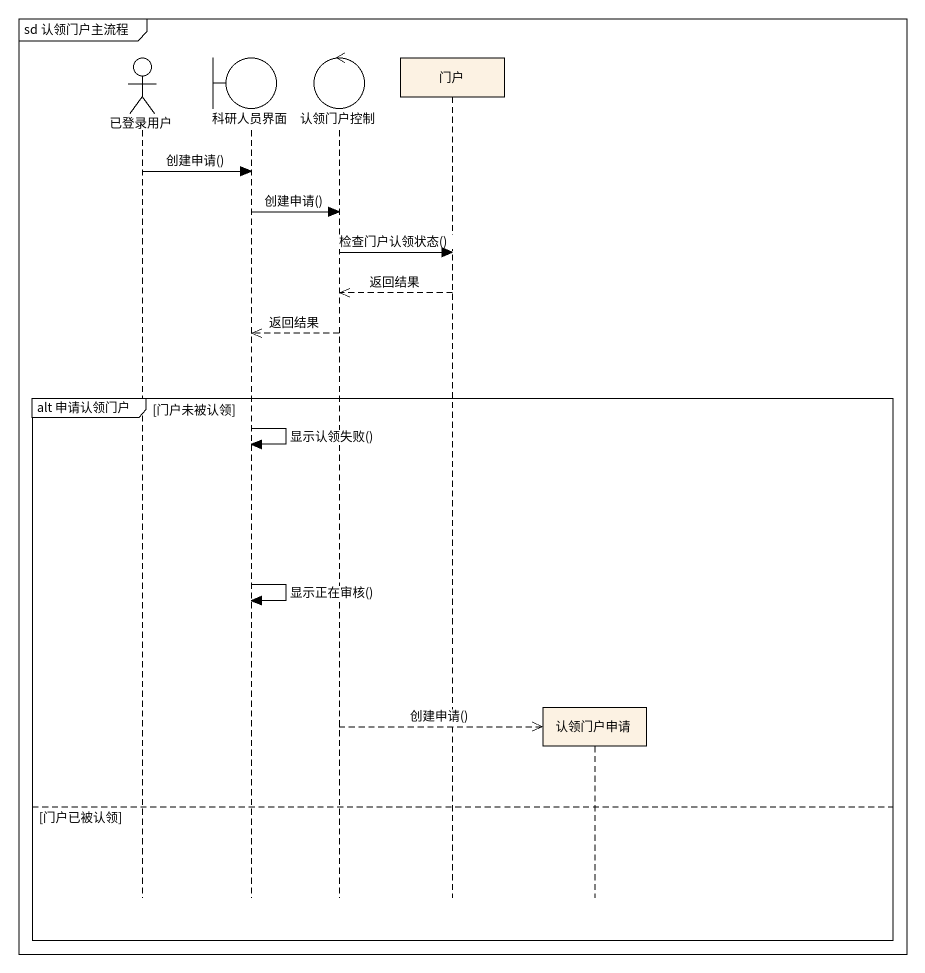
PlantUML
@startuml
mainframe sd 认领门户主流程
hide footbox
actor 已登录用户
boundary 科研人员界面
control 认领门户控制
participant 门户
participant 认领门户申请

已登录用户 -> 科研人员界面 : 创建申请()
科研人员界面 -> 认领门户控制 : 创建申请()
认领门户控制 -> 门户 : 检查门户认领状态()
门户 -->> 认领门户控制 : 返回结果
认领门户控制 -->> 科研人员界面 : 返回结果
group alt 申请认领门户 [门户未被认领]
  科研人员界面 -> 科研人员界面 : 显示认领失败()
  科研人员界面 -> 科研人员界面 : 显示正在审核()
  认领门户控制 -->> 认领门户申请 ** : 创建申请()
else 门户已被认领
end
@enduml
